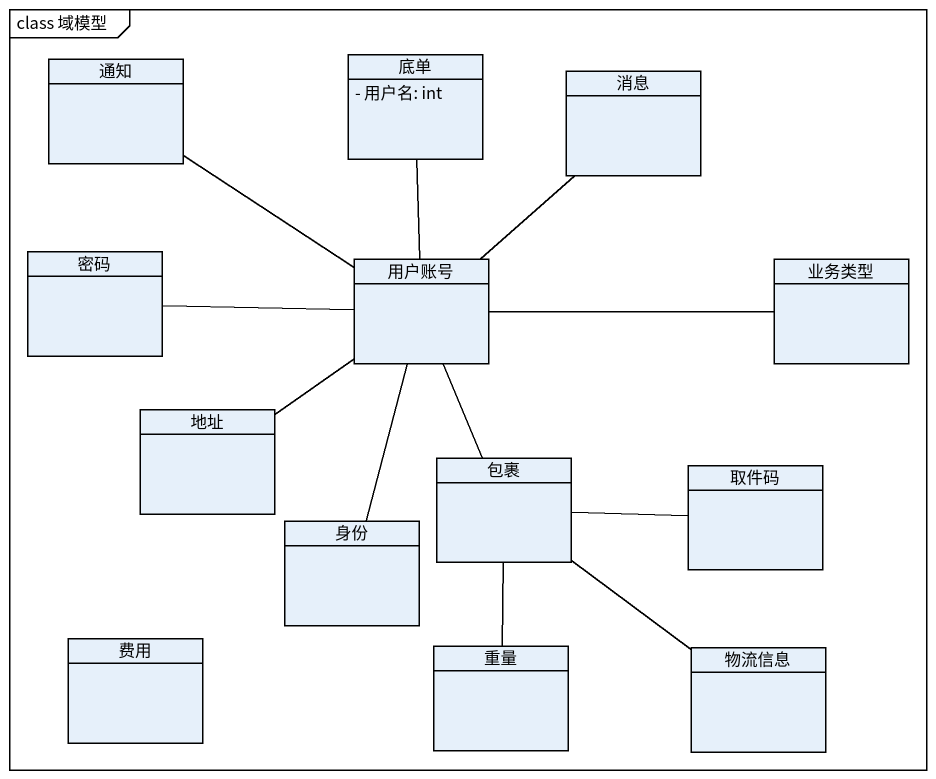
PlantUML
@startuml
mainframe class 域模型
hide circle
hide empty members
skinparam classAttributeIconSize 0
class 通知
class 底单 {
  - 用户名: int
}
class 消息
class 密码
class 用户账号
class 业务类型
class 地址
class 包裹
class 取件码
class 身份
class 费用
class 重量
class 物流信息
通知 -- 用户账号
底单 -- 用户账号
消息 -- 用户账号
密码 -right- 用户账号
用户账号 -left- 密码
用户账号 -right- 业务类型
用户账号 -right- 业务类型
用户账号 -- 地址
用户账号 -- 包裹
包裹 -right- 取件码
包裹 -- 重量
包裹 -- 物流信息
身份 -up- 用户账号
@enduml
